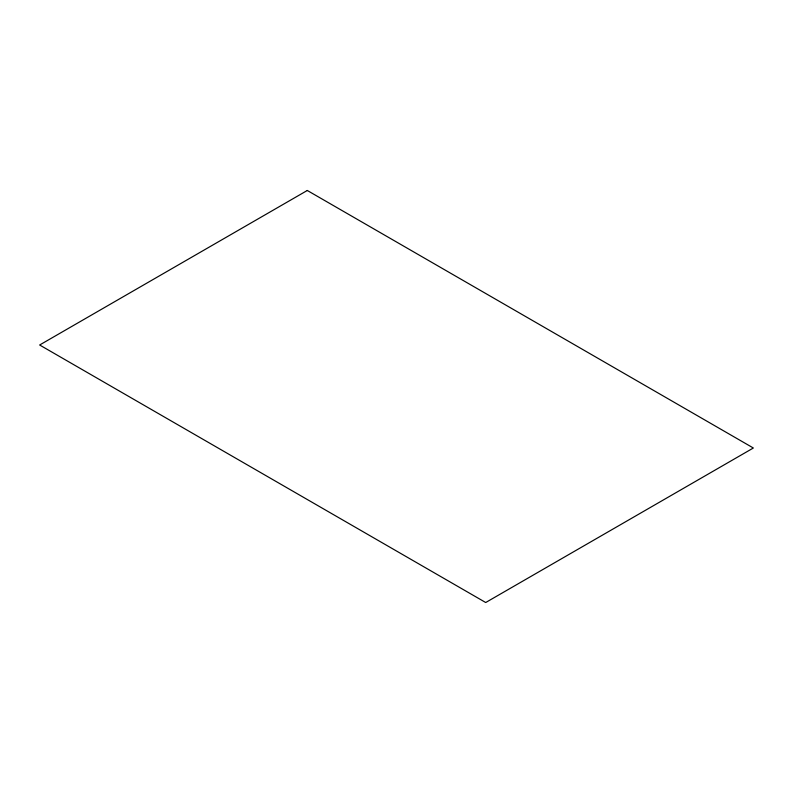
<?xml version="1.0" encoding="UTF-8"?>
<svg xmlns="http://www.w3.org/2000/svg" width="793" height="793" viewBox="0 0 793 793"><rect width="100%" height="100%" fill="white"/><g stroke="black" fill="none" stroke-linecap="round" stroke-linejoin="round"><path stroke-width="1.19" d="M307.287 190.479L39.65 344.995L485.712 602.521L753.35 448.005L307.287 190.479"/></g></svg>
